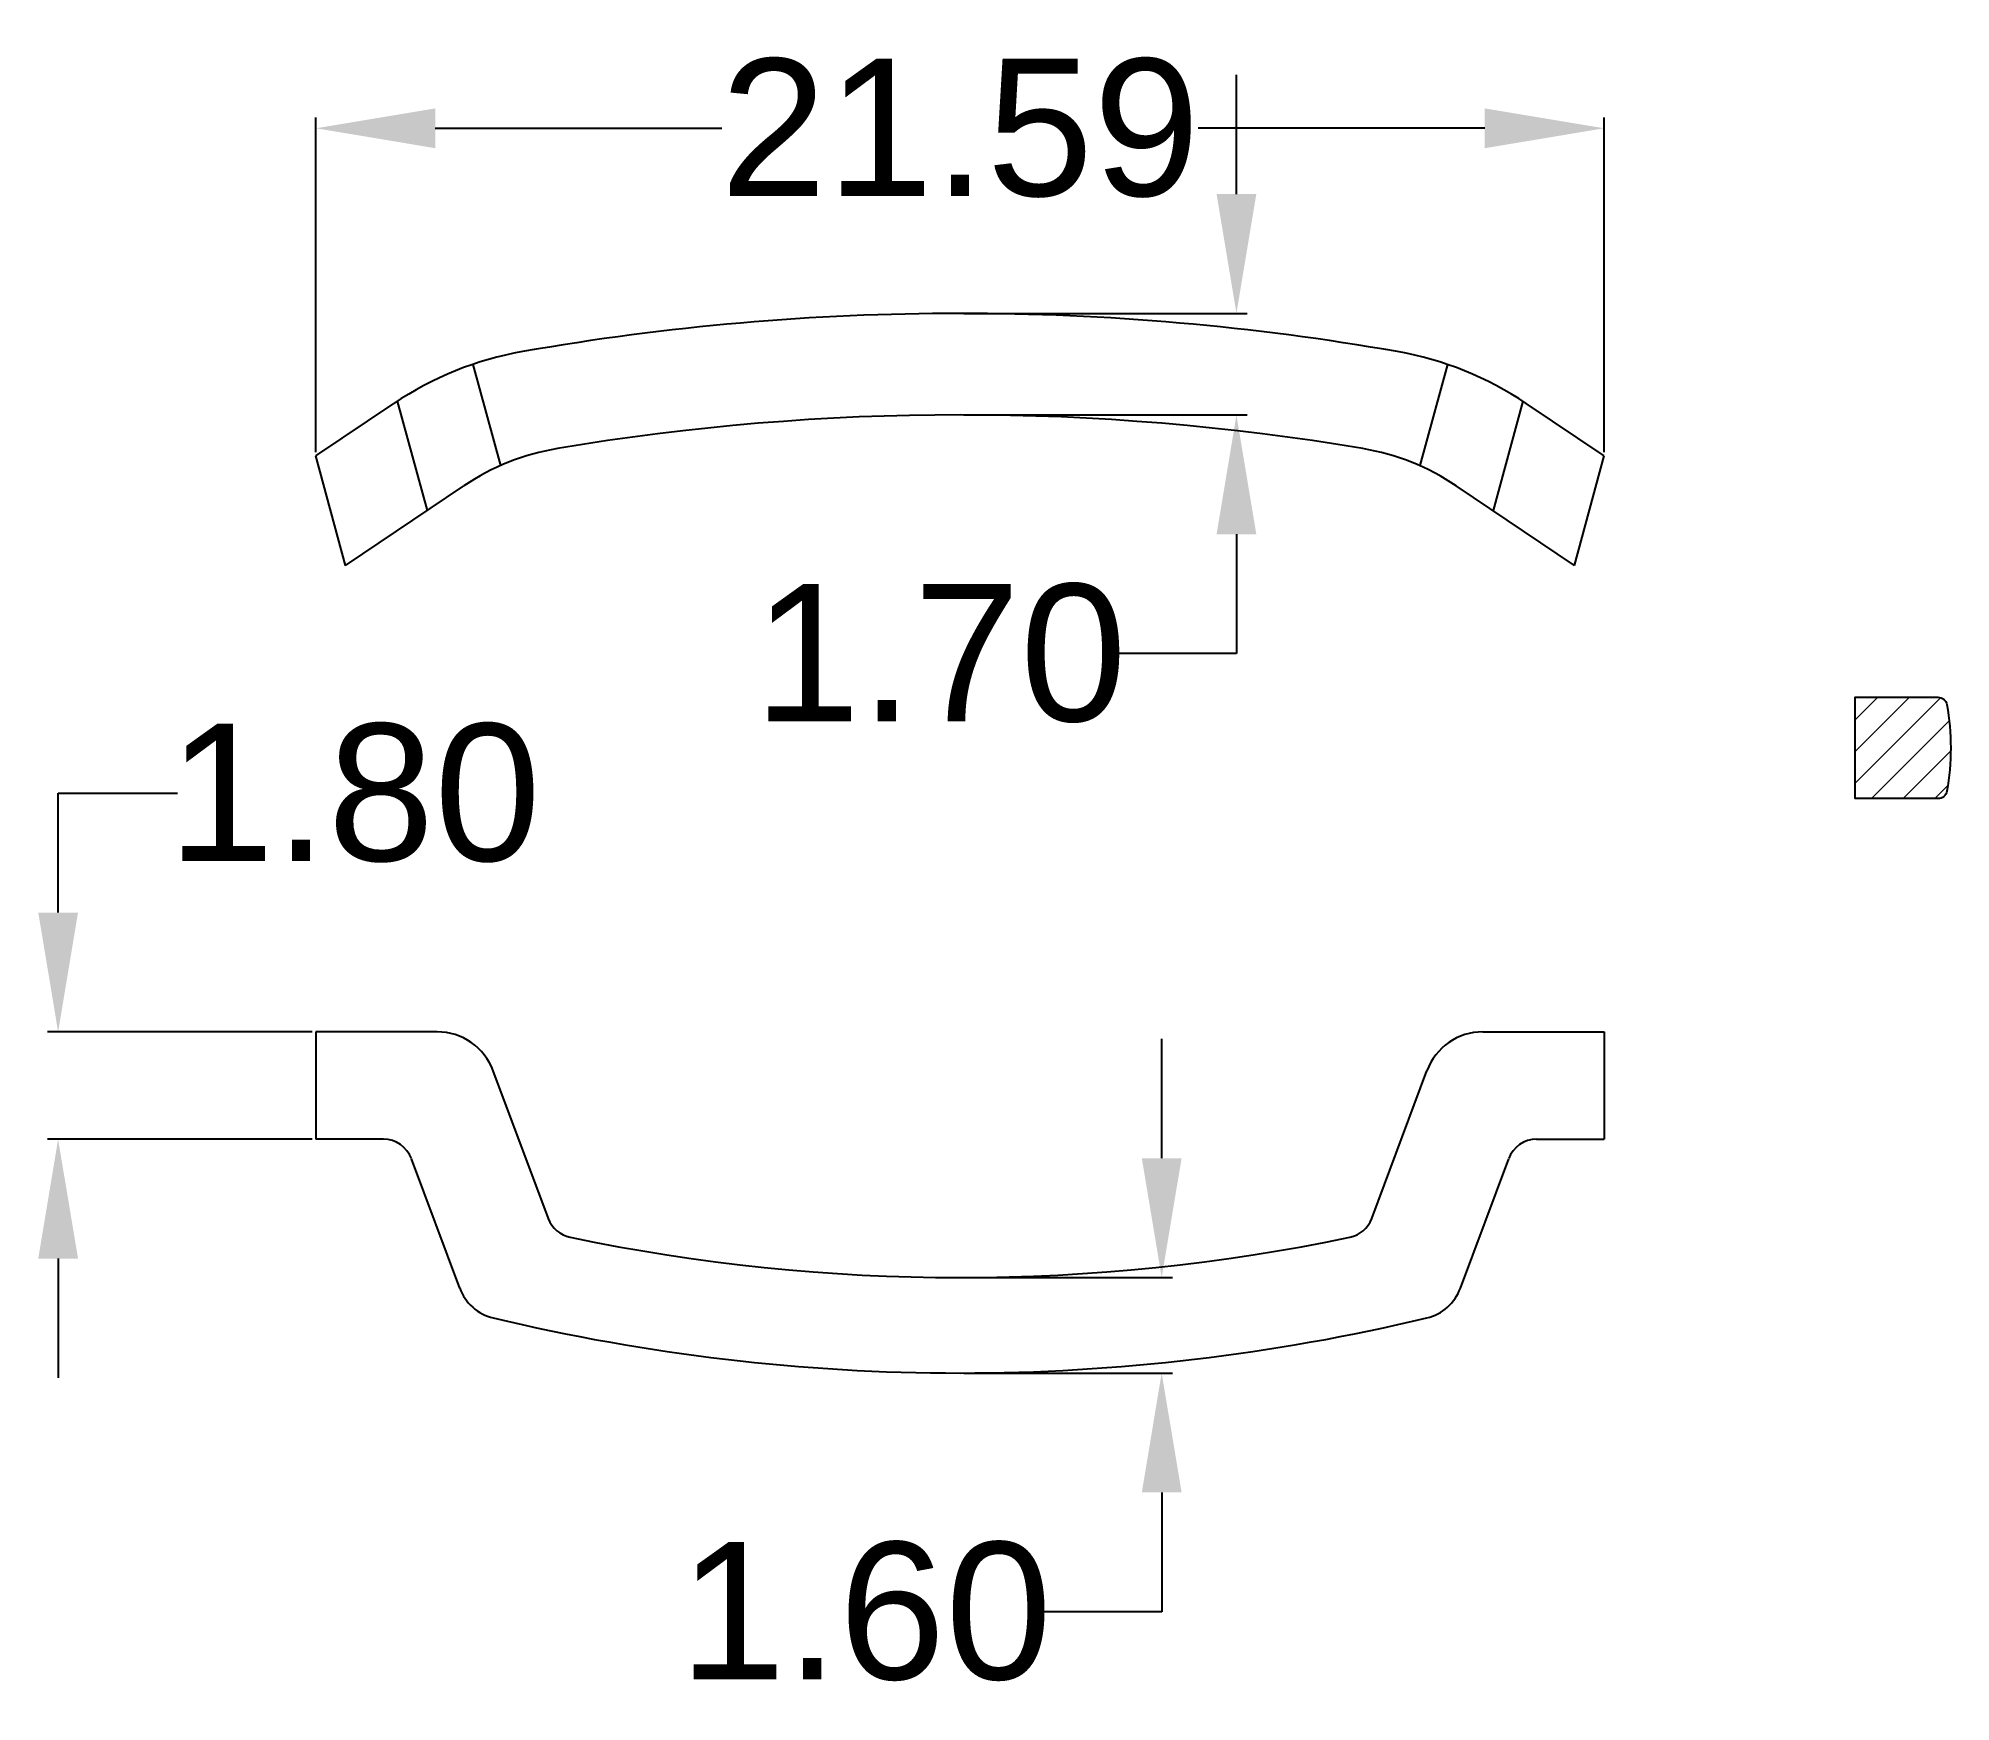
# Model space of a CAD drawing. Header units: millimetres. Extents: x 3215 to 3247.1, y 1424.6 to 1452.5.
import ezdxf

# ---------------------------------------------------------------- set-up
doc = ezdxf.new("R2010")
doc.units = ezdxf.units.MM
doc.styles.get("Standard").update_dxf_attribs({"font": 'arial.ttf'})
doc.dimstyles.new('Standard$0', dxfattribs={"dimtxt": 2.3, "dimasz": 2, "dimexe": 1, "dimexo": 1, "dimgap": 1, "dimtad": 0, "dimtih": 1, "dimtoh": 1, "dimdec": 1, "dimzin": 0, "dimdsep": 46, "dimtxsty": 'Standard', "dimcen": 0, "dimclrd": 4, "dimclre": 4, "dimclrt": 4, "dimadec": 1, "dimazin": 0, "dimtfac": 1, "dimtdec": 1, "dimtofl": 0, "dimtmove": 0, "dimatfit": 0, "dimfxl": 1, "dimtolj": 1, "dimtzin": 0, "dimarcsym": 0})

# ---------------------------------------------------------------- blocks, each defined once
blk = doc.blocks.new('*D6')
at = {"color": 0, "lineweight": -2, "transparency": 16777216}
for p, q in [((3219.664, 1445.554), (3219.664, 1451.163)), ((3241.255, 1445.554), (3241.255, 1451.163)), ((3221.664, 1450.983), (3226.467, 1450.983)), ((3239.255, 1450.983), (3234.452, 1450.983))]:
    blk.add_line(p, q, dxfattribs=at)
at = {"color": 0, "transparency": 16777216}
for points in [[(3221.664, 1451.316), (3221.664, 1450.649), (3219.664, 1450.983)], [(3239.255, 1451.316), (3239.255, 1450.649), (3241.255, 1450.983)]]:
    blk.add_solid(points, dxfattribs=at)
at = {"layer": 'Defpoints', "color": 0, "transparency": 16777216}
for p in [(3241.255, 1450.983), (3219.664, 1445.492), (3241.255, 1445.492)]:
    blk.add_point(p, dxfattribs=at)
at = {"color": 0, "lineweight": 9, "transparency": 16777216, "insert": (3230.459, 1450.983), "char_height": 2.3, "attachment_point": 5}
blk.add_mtext('\\A1;21.59', dxfattribs=at)
blk = doc.blocks.new('*D7')
at = {"color": 0, "lineweight": -2, "transparency": 16777216}
for p, q in [((3235.092, 1449.879), (3235.092, 1451.879)), ((3230.522, 1447.879), (3235.272, 1447.879)), ((3230.522, 1446.179), (3235.272, 1446.179)), ((3235.092, 1444.179), (3235.092, 1442.179)), ((3235.092, 1442.179), (3233.092, 1442.179))]:
    blk.add_line(p, q, dxfattribs=at)
at = {"color": 0, "transparency": 16777216}
for points in [[(3234.759, 1449.879), (3235.425, 1449.879), (3235.092, 1447.879)], [(3234.759, 1444.179), (3235.425, 1444.179), (3235.092, 1446.179)]]:
    blk.add_solid(points, dxfattribs=at)
at = {"layer": 'Defpoints', "color": 0, "transparency": 16777216}
for p in [(3230.459, 1447.879), (3235.092, 1447.879), (3230.459, 1446.179)]:
    blk.add_point(p, dxfattribs=at)
at = {"color": 0, "lineweight": 9, "transparency": 16777216, "insert": (3230.127, 1442.179), "char_height": 2.3, "attachment_point": 5}
blk.add_mtext('\\A1;1.70', dxfattribs=at)
blk = doc.blocks.new('*D8')
at = {"color": 0, "lineweight": -2, "transparency": 16777216}
for p, q in [((3233.839, 1433.72), (3233.839, 1435.72)), ((3230.522, 1431.72), (3234.019, 1431.72)), ((3230.522, 1430.12), (3234.019, 1430.12)), ((3233.839, 1428.12), (3233.839, 1426.12)), ((3233.839, 1426.12), (3231.839, 1426.12))]:
    blk.add_line(p, q, dxfattribs=at)
at = {"color": 0, "transparency": 16777216}
for points in [[(3233.506, 1433.72), (3234.173, 1433.72), (3233.839, 1431.72)], [(3233.506, 1428.12), (3234.173, 1428.12), (3233.839, 1430.12)]]:
    blk.add_solid(points, dxfattribs=at)
at = {"layer": 'Defpoints', "color": 0, "transparency": 16777216}
for p in [(3230.459, 1431.72), (3230.459, 1430.12), (3233.839, 1430.12)]:
    blk.add_point(p, dxfattribs=at)
at = {"color": 0, "lineweight": 9, "transparency": 16777216, "insert": (3228.874, 1426.12), "char_height": 2.3, "attachment_point": 5}
blk.add_mtext('\\A1;1.60', dxfattribs=at)
blk = doc.blocks.new('*D9')
at = {"color": 0, "lineweight": -2, "transparency": 16777216}
for p, q in [((3215.342, 1437.838), (3215.342, 1439.838)), ((3215.342, 1439.838), (3217.342, 1439.838)), ((3219.602, 1435.838), (3215.162, 1435.838)), ((3219.602, 1434.038), (3215.162, 1434.038)), ((3215.342, 1432.038), (3215.342, 1430.038))]:
    blk.add_line(p, q, dxfattribs=at)
at = {"color": 0, "transparency": 16777216}
for points in [[(3215.009, 1437.838), (3215.676, 1437.838), (3215.342, 1435.838)], [(3215.009, 1432.038), (3215.676, 1432.038), (3215.342, 1434.038)]]:
    blk.add_solid(points, dxfattribs=at)
at = {"layer": 'Defpoints', "color": 0, "transparency": 16777216}
for p in [(3215.342, 1435.838), (3219.664, 1435.838), (3219.664, 1434.038)]:
    blk.add_point(p, dxfattribs=at)
at = {"color": 0, "lineweight": 9, "transparency": 16777216, "insert": (3220.307, 1439.838), "char_height": 2.3, "attachment_point": 5}
blk.add_mtext('\\A1;1.80', dxfattribs=at)

msp = doc.modelspace()

# ---------------------------------------------------------------- hatches: boundary and pattern name
at = {"lineweight": 9}
h = msp.add_hatch(dxfattribs=at)
h.set_pattern_fill('ANSI31', color=1, scale=3, style=0)
h.set_pattern_definition([(45, (-1008.05325, 2835.56553), (-0.265165043, 0.265165043), [])])
edge = h.paths.add_edge_path()
edge.add_arc((3246.85, 1439.897), 0.15, 270, 349.6839, ccw=False)
edge.add_line((3246.85, 1439.747), (3245.463, 1439.747))
edge.add_line((3245.463, 1439.747), (3245.463, 1441.447))
edge.add_line((3245.463, 1441.447), (3246.85, 1441.447))
edge.add_arc((3246.85, 1441.297), 0.15, 10.3161, 90, ccw=False)
edge.add_arc((3243.005, 1440.597), 4.059, -10.3161, 10.3161, ccw=False)

# ---------------------------------------------------------------- linework, layer by layer
for p, q in [((3222.292, 1447.025), (3222.755, 1445.328)), ((3238.627, 1447.025), (3238.164, 1445.328)), ((3219.664, 1445.492), (3220.97, 1446.37)), ((3221.026, 1446.407), (3221.526, 1444.575)), ((3239.893, 1446.407), (3239.393, 1444.575)), ((3241.255, 1445.492), (3239.949, 1446.37)), ((3220.16, 1443.656), (3219.664, 1445.492)), ((3240.759, 1443.656), (3241.255, 1445.492)), ((3220.16, 1443.656), (3222.142, 1444.989)), ((3240.759, 1443.656), (3238.777, 1444.989)), ((3221.697, 1435.838), (3219.664, 1435.838)), ((3219.664, 1435.838), (3219.664, 1434.038)), ((3239.222, 1435.838), (3241.255, 1435.838)), ((3241.255, 1435.838), (3241.255, 1434.038)), ((3223.559, 1432.709), (3222.634, 1435.187)), ((3237.36, 1432.709), (3238.285, 1435.187)), ((3220.795, 1434.038), (3219.664, 1434.038)), ((3240.124, 1434.038), (3241.255, 1434.038)), ((3222.073, 1431.543), (3221.263, 1433.712)), ((3238.846, 1431.543), (3239.656, 1433.712))]:
    msp.add_line(p, q)
msp.add_lwpolyline([(3246.998, 1439.87, -0.362409), (3246.85, 1439.747), (3245.463, 1439.747), (3245.463, 1441.447), (3246.85, 1441.447, -0.362409), (3246.998, 1441.324, -0.090269)], format="xyb", close=True)
for centre, radius, start, end in [((3230.459, 1405.519), 42.36, 80.0309, 99.9691), ((3224.096, 1441.724), 5.6, 99.9691, 123.9262), ((3236.823, 1441.724), 5.6, 56.0738, 80.0309), ((3230.459, 1405.519), 40.66, 80.4456, 99.5544), ((3224.375, 1441.67), 4, 99.5544, 123.9262), ((3236.544, 1441.67), 4, 56.0738, 80.4456), ((3221.697, 1434.838), 1, 20.4576, 90), ((3239.222, 1434.838), 1, 90, 159.5424), ((3220.795, 1433.538), 0.5, 20.4576, 90), ((3240.124, 1433.538), 0.5, 90, 159.5424), ((3224.027, 1432.884), 0.5, 200.4576, 258.2021), ((3236.892, 1432.884), 0.5, 281.7979, 339.5424), ((3230.459, 1463.68), 31.96, 258.2021, 281.7979), ((3222.822, 1431.822), 0.8, 200.4576, 256.519), ((3238.097, 1431.822), 0.8, 283.481, 339.5424), ((3230.459, 1463.68), 33.56, 256.519, 283.481)]:
    msp.add_arc(centre, radius, start, end)

# ---------------------------------------------------------------- dimensions: what is measured, and where the dimension line sits
at = {"color": 3, "lineweight": 9}
dim = msp.add_linear_dim(base=(3241.255, 1450.983), p1=(3219.664, 1445.492), p2=(3241.255, 1445.492), dimstyle='Standard$0', override={"dimexe": 0.18, "dimexo": 0.0625, "dimgap": 0.09, "dimdec": 2, "dimcen": 0.09, "dimclrd": 0, "dimclre": 0, "dimclrt": 0, "dimtdec": 2, "dimatfit": 3, "dimfxl": 1.25}, dxfattribs=at)
dim.commit()
dim.dimension.update_dxf_attribs({"geometry": '*D6', "text_midpoint": (3230.459, 1450.983)})
dim = msp.add_linear_dim(base=(3235.092, 1447.879), p1=(3230.459, 1446.179), p2=(3230.459, 1447.879), angle=90, dimstyle='Standard$0', override={"dimexe": 0.18, "dimexo": 0.0625, "dimgap": 0.09, "dimdec": 2, "dimcen": 0.09, "dimclrd": 0, "dimclre": 0, "dimclrt": 0, "dimtdec": 2, "dimatfit": 3, "dimfxl": 1.25}, dxfattribs=at)
dim.commit()
dim.dimension.update_dxf_attribs({"geometry": '*D7', "text_midpoint": (3230.127, 1442.179), "dimtype": 160})
for p1, p2, distance, picture, middle in [((3219.664, 1434.038), (3219.664, 1435.838), 4.322, '*D9', (3220.307, 1439.838)), ((3230.459, 1431.72), (3230.459, 1430.12), 3.38, '*D8', (3228.874, 1426.12))]:
    dim = msp.add_aligned_dim(p1=p1, p2=p2, distance=distance, dimstyle='Standard$0', override={"dimexe": 0.18, "dimexo": 0.0625, "dimgap": 0.09, "dimdec": 2, "dimcen": 0.09, "dimclrd": 0, "dimclre": 0, "dimclrt": 0, "dimtdec": 2, "dimatfit": 3, "dimfxl": 1.25}, dxfattribs=at)
    dim.commit()
    dim.dimension.update_dxf_attribs({"geometry": picture, "text_midpoint": middle})

doc.saveas('drawing.dxf')
